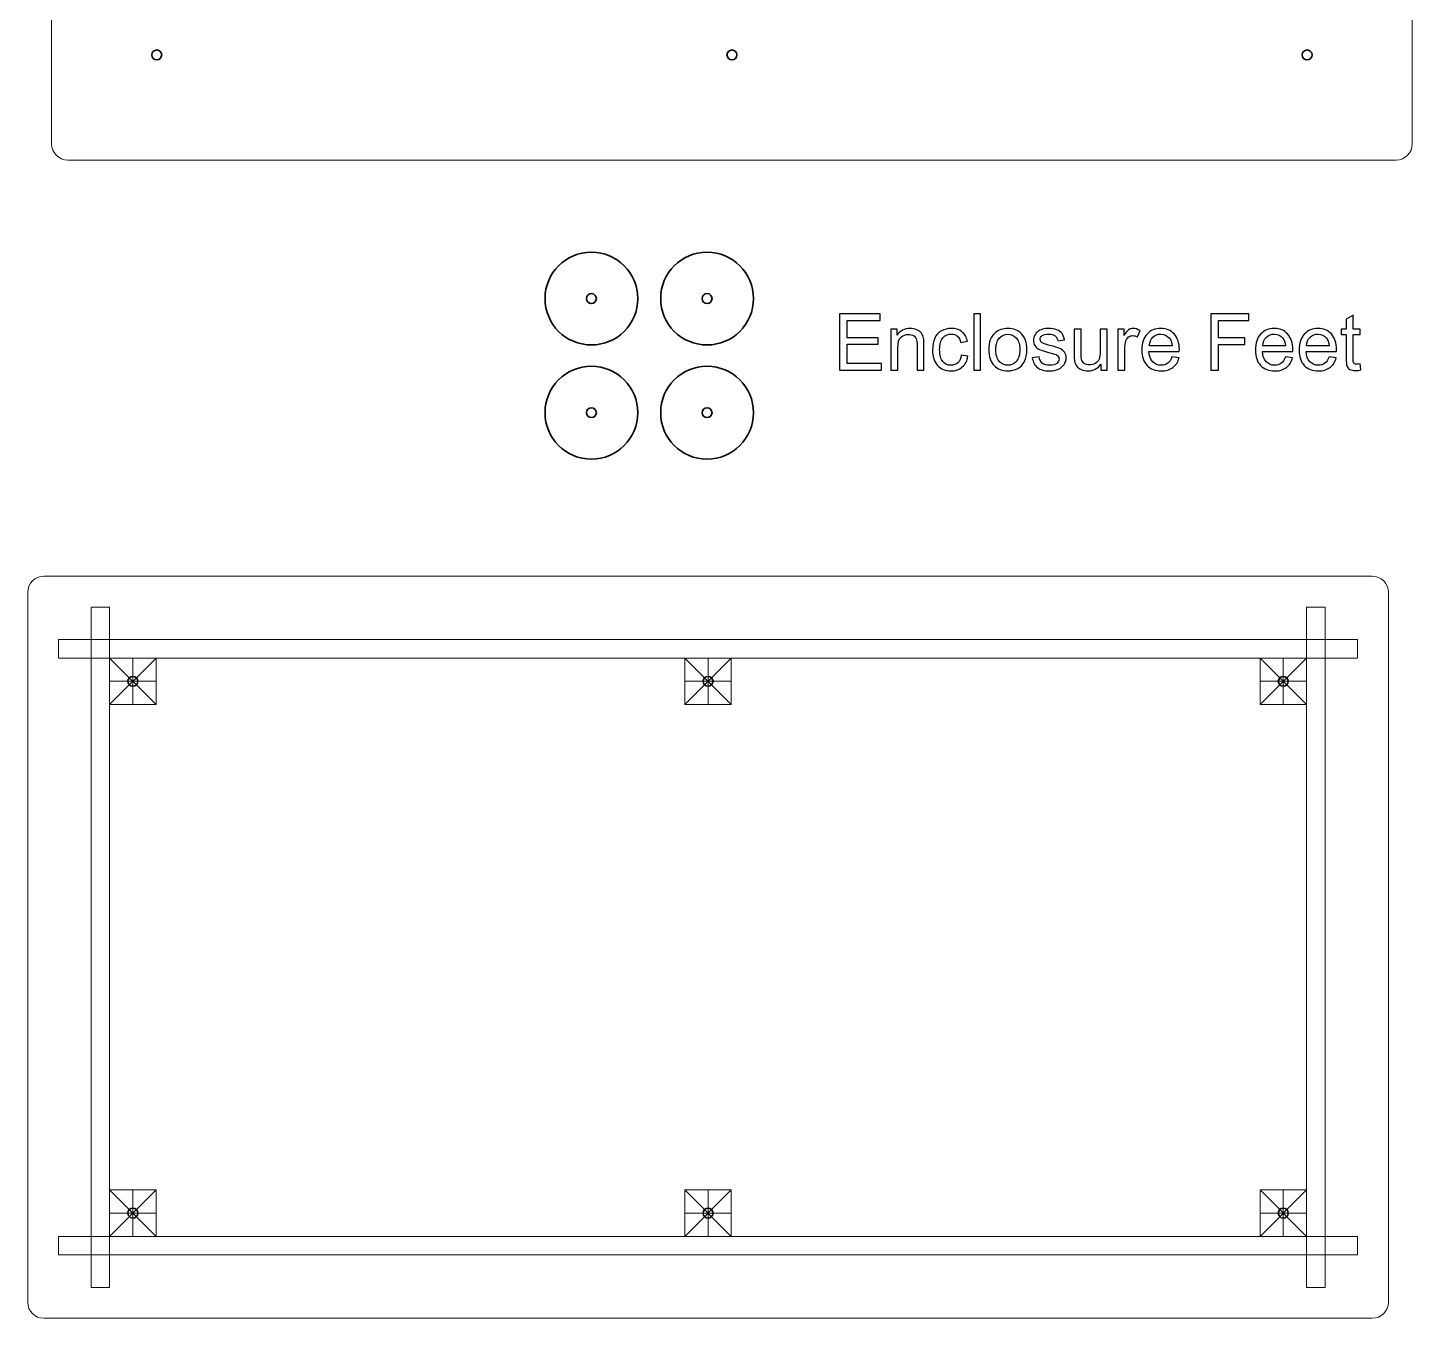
# Model space of a CAD drawing. Header units: millimetres. Extents: x 313 to 2379, y -1899 to 308.
# Drawn here: x 320.8 to 768.5, y -1241.4 to -824.1 of the extents above; entities that cross this region are included whole.
import ezdxf

# ---------------------------------------------------------------- set-up
doc = ezdxf.new("R2010")
doc.units = ezdxf.units.MM
doc.header["$MEASUREMENT"] = 0
doc.layers.add('Layer 1', color=7, linetype='Continuous')

msp = doc.modelspace()

# ---------------------------------------------------------------- linework, layer by layer
at = {"layer": 'Layer 1', "color": 240, "lineweight": 18}
for points in [[(330.8037, -1027.9161), (750.8037, -1027.9161), (750.8037, -1021.9161), (330.8037, -1021.9161), (330.8037, -1027.9161)], [(347.3089, -1042.916), (362.3089, -1042.916), (362.3089, -1027.916), (347.3089, -1027.916), (347.3089, -1042.916)], [(533.3037, -1042.9161), (548.3037, -1042.9161), (548.3037, -1027.9161), (533.3037, -1027.9161), (533.3037, -1042.9161)], [(719.2985, -1042.9161), (734.2985, -1042.9161), (734.2985, -1027.9161), (719.2985, -1027.9161), (719.2985, -1042.9161)], [(347.3089, -1214.9109), (362.3089, -1214.9109), (362.3089, -1199.9109), (347.3089, -1199.9109), (347.3089, -1214.9109)], [(533.3037, -1214.9109), (548.3037, -1214.9109), (548.3037, -1199.9109), (533.3037, -1199.9109), (533.3037, -1214.9109)], [(719.2985, -1214.9109), (734.2985, -1214.9109), (734.2985, -1199.9109), (719.2985, -1199.9109), (719.2985, -1214.9109)], [(330.8037, -1220.9109), (750.8037, -1220.9109), (750.8037, -1214.9109), (330.8037, -1214.9109), (330.8037, -1220.9109)]]:
    msp.add_lwpolyline(points, close=True, dxfattribs=at)
at = {"layer": 'Layer 1', "color": 250, "lineweight": 35}
for centre, major_axis in [((503.0944, -911.6498), (0, 15)), ((540.4864, -911.6498), (0, 15)), ((503.0944, -911.6498), (0, 1.6)), ((540.4864, -911.6498), (0, 1.6)), ((503.0944, -948.5655), (0, 15)), ((540.4864, -948.5655), (0, 15)), ((503.0944, -948.5655), (0, 1.6)), ((540.4864, -948.5655), (0, 1.6))]:
    msp.add_ellipse(centre, major_axis=major_axis, ratio=1, dxfattribs=at)
at = {"layer": 'Layer 1', "color": 250, "lineweight": 9}
for points in [[(333.7454, -626.8598), (333.7454, -626.8598), (763.3108, -626.8598), (763.3108, -626.8598), (766.1804, -626.8598), (768.5281, -629.2075), (768.5281, -632.0771), (768.5281, -632.0771), (768.5281, -861.6425), (768.5281, -861.6425), (768.5281, -864.5121), (766.1804, -866.8598), (763.3108, -866.8598), (763.3108, -866.8598), (333.7454, -866.8598), (333.7454, -866.8598), (330.8758, -866.8598), (328.5281, -864.5121), (328.5281, -861.6425), (328.5281, -861.6425), (328.5281, -632.0771), (328.5281, -632.0771), (328.5281, -629.2075), (330.8758, -626.8598), (333.7454, -626.8598)], [(326.021, -1001.4135), (326.021, -1001.4135), (755.5864, -1001.4135), (755.5864, -1001.4135), (758.456, -1001.4135), (760.8037, -1003.7612), (760.8037, -1006.6308), (760.8037, -1006.6308), (760.8037, -1236.1962), (760.8037, -1236.1962), (760.8037, -1239.0658), (758.456, -1241.4135), (755.5864, -1241.4135), (755.5864, -1241.4135), (326.021, -1241.4135), (326.021, -1241.4135), (323.1514, -1241.4135), (320.8037, -1239.0658), (320.8037, -1236.1962), (320.8037, -1236.1962), (320.8037, -1006.6308), (320.8037, -1006.6308), (320.8037, -1003.7612), (323.1514, -1001.4135), (326.021, -1001.4135)], [(326.021, -1001.4135), (326.021, -1001.4135), (755.5864, -1001.4135), (755.5864, -1001.4135), (758.456, -1001.4135), (760.8037, -1003.7612), (760.8037, -1006.6308), (760.8037, -1006.6308), (760.8037, -1236.1962), (760.8037, -1236.1962), (760.8037, -1239.0658), (758.456, -1241.4135), (755.5864, -1241.4135), (755.5864, -1241.4135), (326.021, -1241.4135), (326.021, -1241.4135), (323.1514, -1241.4135), (320.8037, -1239.0658), (320.8037, -1236.1962), (320.8037, -1236.1962), (320.8037, -1006.6308), (320.8037, -1006.6308), (320.8037, -1003.7612), (323.1514, -1001.4135), (326.021, -1001.4135)]]:
    msp.add_open_spline(points, degree=3, knots=[0, 0, 0, 0, 0.125, 0.125, 0.125, 0.25, 0.25, 0.25, 0.375, 0.375, 0.375, 0.5, 0.5, 0.5, 0.625, 0.625, 0.625, 0.75, 0.75, 0.75, 0.875, 0.875, 0.875, 1, 1, 1, 1], dxfattribs=at)
at = {"layer": 'Layer 1', "lineweight": 35}
for points in [[(364.1333, -832.8572), (364.1333, -831.9735), (363.417, -831.2572), (362.5333, -831.2572), (361.6496, -831.2572), (360.9333, -831.9735), (360.9333, -832.8572), (360.9333, -833.7409), (361.6496, -834.4572), (362.5333, -834.4572), (363.417, -834.4572), (364.1333, -833.7409), (364.1333, -832.8572)], [(550.1281, -832.8572), (550.1281, -831.9735), (549.4118, -831.2572), (548.5281, -831.2572), (547.6444, -831.2572), (546.9281, -831.9735), (546.9281, -832.8572), (546.9281, -833.7409), (547.6444, -834.4572), (548.5281, -834.4572), (549.4118, -834.4572), (550.1281, -833.7409), (550.1281, -832.8572)], [(736.1229, -832.8572), (736.1229, -831.9735), (735.4066, -831.2572), (734.5229, -831.2572), (733.6392, -831.2572), (732.9229, -831.9735), (732.9229, -832.8572), (732.9229, -833.7409), (733.6392, -834.4572), (734.5229, -834.4572), (735.4066, -834.4572), (736.1229, -833.7409), (736.1229, -832.8572)]]:
    msp.add_open_spline(points, degree=3, knots=[0, 0, 0, 0, 0.25, 0.25, 0.25, 0.5, 0.5, 0.5, 0.75, 0.75, 0.75, 1, 1, 1, 1], dxfattribs=at)
at = {"layer": 'Layer 1', "color": 250}
for points, knots in [([(583.3237, -934.7741), (583.3237, -934.7741), (583.3237, -916.5877), (583.3237, -916.5877), (583.3237, -916.5877), (596.4555, -916.5877), (596.4555, -916.5877), (596.4555, -916.5877), (596.4555, -918.7213), (596.4555, -918.7213), (596.4555, -918.7213), (585.7367, -918.7213), (585.7367, -918.7213), (585.7367, -918.7213), (585.7367, -924.3093), (585.7367, -924.3093), (585.7367, -924.3093), (595.7697, -924.3093), (595.7697, -924.3093), (595.7697, -924.3093), (595.7697, -926.4429), (595.7697, -926.4429), (595.7697, -926.4429), (585.7367, -926.4429), (585.7367, -926.4429), (585.7367, -926.4429), (585.7367, -932.6405), (585.7367, -932.6405), (585.7367, -932.6405), (596.8873, -932.6405), (596.8873, -932.6405), (596.8873, -932.6405), (596.8873, -934.7741), (596.8873, -934.7741), (596.8873, -934.7741), (583.3237, -934.7741), (583.3237, -934.7741)], [0, 0, 0, 0, 0.08333333, 0.08333333, 0.08333333, 0.16666667, 0.16666667, 0.16666667, 0.25, 0.25, 0.25, 0.33333333, 0.33333333, 0.33333333, 0.41666667, 0.41666667, 0.41666667, 0.5, 0.5, 0.5, 0.58333333, 0.58333333, 0.58333333, 0.66666667, 0.66666667, 0.66666667, 0.75, 0.75, 0.75, 0.83333333, 0.83333333, 0.83333333, 0.91666667, 0.91666667, 0.91666667, 1, 1, 1, 1]), ([(626.7111, -934.7741), (626.7111, -934.7741), (626.7111, -916.5877), (626.7111, -916.5877), (626.7111, -916.5877), (628.9463, -916.5877), (628.9463, -916.5877), (628.9463, -916.5877), (628.9463, -934.7741), (628.9463, -934.7741), (628.9463, -934.7741), (626.7111, -934.7741), (626.7111, -934.7741)], [0, 0, 0, 0, 0.25, 0.25, 0.25, 0.5, 0.5, 0.5, 0.75, 0.75, 0.75, 1, 1, 1, 1]), ([(703.4063, -934.7741), (703.4063, -934.7741), (703.4063, -916.5877), (703.4063, -916.5877), (703.4063, -916.5877), (715.6745, -916.5877), (715.6745, -916.5877), (715.6745, -916.5877), (715.6745, -918.7213), (715.6745, -918.7213), (715.6745, -918.7213), (705.8193, -918.7213), (705.8193, -918.7213), (705.8193, -918.7213), (705.8193, -924.3855), (705.8193, -924.3855), (705.8193, -924.3855), (714.3537, -924.3855), (714.3537, -924.3855), (714.3537, -924.3855), (714.3537, -926.5191), (714.3537, -926.5191), (714.3537, -926.5191), (705.8193, -926.5191), (705.8193, -926.5191), (705.8193, -926.5191), (705.8193, -934.7741), (705.8193, -934.7741), (705.8193, -934.7741), (703.4063, -934.7741), (703.4063, -934.7741)], [0, 0, 0, 0, 0.1, 0.1, 0.1, 0.2, 0.2, 0.2, 0.3, 0.3, 0.3, 0.4, 0.4, 0.4, 0.5, 0.5, 0.5, 0.6, 0.6, 0.6, 0.7, 0.7, 0.7, 0.8, 0.8, 0.8, 0.9, 0.9, 0.9, 1, 1, 1, 1]), ([(751.6197, -932.7802), (751.6197, -932.7802), (751.9245, -934.7529), (751.9245, -934.7529), (751.298, -934.8842), (750.7349, -934.9519), (750.2439, -934.9519), (749.4353, -934.9519), (748.8088, -934.8249), (748.36, -934.5667), (747.9155, -934.3084), (747.6023, -933.974), (747.4202, -933.5549), (747.2382, -933.1358), (747.1493, -932.2553), (747.1493, -930.9133), (747.1493, -930.9133), (747.1493, -923.3187), (747.1493, -923.3187), (747.1493, -923.3187), (745.4983, -923.3187), (745.4983, -923.3187), (745.4983, -923.3187), (745.4983, -921.5915), (745.4983, -921.5915), (745.4983, -921.5915), (747.1493, -921.5915), (747.1493, -921.5915), (747.1493, -921.5915), (747.1493, -918.3318), (747.1493, -918.3318), (747.1493, -918.3318), (749.3845, -916.9899), (749.3845, -916.9899), (749.3845, -916.9899), (749.3845, -921.5915), (749.3845, -921.5915), (749.3845, -921.5915), (751.6197, -921.5915), (751.6197, -921.5915), (751.6197, -921.5915), (751.6197, -923.3187), (751.6197, -923.3187), (751.6197, -923.3187), (749.3845, -923.3187), (749.3845, -923.3187), (749.3845, -923.3187), (749.3845, -931.0403), (749.3845, -931.0403), (749.3845, -931.6795), (749.4226, -932.0902), (749.503, -932.2722), (749.5792, -932.4542), (749.7062, -932.5982), (749.884, -932.7082), (750.0618, -932.8141), (750.3158, -932.8691), (750.646, -932.8691), (750.8916, -932.8691), (751.2175, -932.8395), (751.6197, -932.7802)], [0, 0, 0, 0, 0.05, 0.05, 0.05, 0.1, 0.1, 0.1, 0.15, 0.15, 0.15, 0.2, 0.2, 0.2, 0.25, 0.25, 0.25, 0.3, 0.3, 0.3, 0.35, 0.35, 0.35, 0.4, 0.4, 0.4, 0.45, 0.45, 0.45, 0.5, 0.5, 0.5, 0.55, 0.55, 0.55, 0.6, 0.6, 0.6, 0.65, 0.65, 0.65, 0.7, 0.7, 0.7, 0.75, 0.75, 0.75, 0.8, 0.8, 0.8, 0.85, 0.85, 0.85, 0.9, 0.9, 0.9, 0.95, 0.95, 0.95, 1, 1, 1, 1]), ([(599.9353, -934.7741), (599.9353, -934.7741), (599.9353, -921.5915), (599.9353, -921.5915), (599.9353, -921.5915), (601.9419, -921.5915), (601.9419, -921.5915), (601.9419, -921.5915), (601.9419, -923.4626), (601.9419, -923.4626), (602.9071, -922.0275), (604.3041, -921.3121), (606.1287, -921.3121), (606.9245, -921.3121), (607.6527, -921.456), (608.3173, -921.7397), (608.9819, -922.0233), (609.4815, -922.4001), (609.8117, -922.8615), (610.1419, -923.3229), (610.3747, -923.8733), (610.5059, -924.5083), (610.5864, -924.9231), (610.6287, -925.647), (610.6287, -926.68), (610.6287, -926.68), (610.6287, -934.7741), (610.6287, -934.7741), (610.6287, -934.7741), (608.3935, -934.7741), (608.3935, -934.7741), (608.3935, -934.7741), (608.3935, -926.7646), (608.3935, -926.7646), (608.3935, -925.8545), (608.3088, -925.1729), (608.1353, -924.7242), (607.9617, -924.2754), (607.6527, -923.9156), (607.2124, -923.6447), (606.7721, -923.378), (606.2514, -923.2425), (605.6588, -923.2425), (604.7105, -923.2425), (603.8935, -923.5431), (603.2034, -924.1484), (602.5134, -924.7496), (602.1705, -925.8968), (602.1705, -927.5817), (602.1705, -927.5817), (602.1705, -934.7741), (602.1705, -934.7741), (602.1705, -934.7741), (599.9353, -934.7741), (599.9353, -934.7741)], [0, 0, 0, 0, 0.05555556, 0.05555556, 0.05555556, 0.11111111, 0.11111111, 0.11111111, 0.16666667, 0.16666667, 0.16666667, 0.22222222, 0.22222222, 0.22222222, 0.27777778, 0.27777778, 0.27777778, 0.33333333, 0.33333333, 0.33333333, 0.38888889, 0.38888889, 0.38888889, 0.44444444, 0.44444444, 0.44444444, 0.5, 0.5, 0.5, 0.55555556, 0.55555556, 0.55555556, 0.61111111, 0.61111111, 0.61111111, 0.66666667, 0.66666667, 0.66666667, 0.72222222, 0.72222222, 0.72222222, 0.77777778, 0.77777778, 0.77777778, 0.83333333, 0.83333333, 0.83333333, 0.88888889, 0.88888889, 0.88888889, 0.94444444, 0.94444444, 0.94444444, 1, 1, 1, 1]), ([(622.6725, -929.9481), (622.6725, -929.9481), (624.8569, -930.2529), (624.8569, -930.2529), (624.6156, -931.7557), (624.006, -932.9284), (623.0196, -933.7793), (622.0333, -934.6302), (620.8183, -935.0535), (619.3832, -935.0535), (617.584, -935.0535), (616.1362, -934.4651), (615.044, -933.2882), (613.9476, -932.1113), (613.4015, -930.4265), (613.4015, -928.2336), (613.4015, -926.8112), (613.6386, -925.5708), (614.1085, -924.504), (614.5784, -923.4415), (615.2938, -922.6414), (616.259, -922.1122), (617.22, -921.5788), (618.2656, -921.3121), (619.4001, -921.3121), (620.8268, -921.3121), (621.9994, -921.6719), (622.9053, -922.3958), (623.8155, -923.1197), (624.3997, -924.1484), (624.6537, -925.4777), (624.6537, -925.4777), (622.4947, -925.8079), (622.4947, -925.8079), (622.2873, -924.9231), (621.9232, -924.2585), (621.394, -923.8098), (620.8691, -923.3653), (620.2341, -923.1409), (619.489, -923.1409), (618.363, -923.1409), (617.4486, -923.5431), (616.7416, -924.3474), (616.0389, -925.156), (615.6875, -926.426), (615.6875, -928.1701), (615.6875, -929.9396), (616.0262, -931.2223), (616.7035, -932.0224), (617.3851, -932.8225), (618.2698, -933.2247), (619.3578, -933.2247), (620.2383, -933.2247), (620.9707, -932.958), (621.5549, -932.4204), (622.1433, -931.887), (622.5159, -931.0615), (622.6725, -929.9481)], [0, 0, 0, 0, 0.05263158, 0.05263158, 0.05263158, 0.10526316, 0.10526316, 0.10526316, 0.15789474, 0.15789474, 0.15789474, 0.21052632, 0.21052632, 0.21052632, 0.26315789, 0.26315789, 0.26315789, 0.31578947, 0.31578947, 0.31578947, 0.36842105, 0.36842105, 0.36842105, 0.42105263, 0.42105263, 0.42105263, 0.47368421, 0.47368421, 0.47368421, 0.52631579, 0.52631579, 0.52631579, 0.57894737, 0.57894737, 0.57894737, 0.63157895, 0.63157895, 0.63157895, 0.68421053, 0.68421053, 0.68421053, 0.73684211, 0.73684211, 0.73684211, 0.78947368, 0.78947368, 0.78947368, 0.84210526, 0.84210526, 0.84210526, 0.89473684, 0.89473684, 0.89473684, 0.94736842, 0.94736842, 0.94736842, 1, 1, 1, 1]), ([(631.5667, -928.1828), (631.5667, -925.7486), (632.244, -923.9452), (633.6029, -922.7726), (634.7332, -921.7989), (636.1175, -921.3121), (637.7474, -921.3121), (639.555, -921.3121), (641.0367, -921.9048), (642.1881, -923.0901), (643.3354, -924.2712), (643.9111, -925.9095), (643.9111, -927.9965), (643.9111, -929.6899), (643.6571, -931.0191), (643.1491, -931.9886), (642.6411, -932.958), (641.9003, -933.7115), (640.9266, -934.2492), (639.9572, -934.7868), (638.8946, -935.0535), (637.7474, -935.0535), (635.9016, -935.0535), (634.4115, -934.4651), (633.2727, -933.284), (632.134, -932.1029), (631.5667, -930.4011), (631.5667, -928.1828)], [0, 0, 0, 0, 0.11111111, 0.11111111, 0.11111111, 0.22222222, 0.22222222, 0.22222222, 0.33333333, 0.33333333, 0.33333333, 0.44444444, 0.44444444, 0.44444444, 0.55555556, 0.55555556, 0.55555556, 0.66666667, 0.66666667, 0.66666667, 0.77777778, 0.77777778, 0.77777778, 0.88888889, 0.88888889, 0.88888889, 1, 1, 1, 1]), ([(645.6425, -930.8371), (645.6425, -930.8371), (647.8523, -930.4815), (647.8523, -930.4815), (647.9751, -931.3663), (648.3222, -932.0436), (648.8895, -932.5177), (649.4567, -932.9876), (650.2526, -933.2247), (651.2686, -933.2247), (652.2973, -933.2247), (653.0593, -933.0173), (653.5588, -932.5982), (654.0541, -932.1833), (654.3039, -931.6922), (654.3039, -931.1292), (654.3039, -930.6254), (654.0795, -930.2275), (653.635, -929.9396), (653.3218, -929.7407), (652.5598, -929.4909), (651.349, -929.1819), (649.715, -928.7712), (648.5847, -928.4156), (647.9497, -928.1151), (647.3189, -927.8103), (646.8405, -927.3954), (646.5146, -926.862), (646.1886, -926.3328), (646.0235, -925.7444), (646.0235, -925.1009), (646.0235, -924.5125), (646.159, -923.9706), (646.4257, -923.4711), (646.6966, -922.9716), (647.0607, -922.5567), (647.5221, -922.2265), (647.8692, -921.9725), (648.3434, -921.7566), (648.9403, -921.5788), (649.5414, -921.401), (650.1806, -921.3121), (650.8664, -921.3121), (651.8994, -921.3121), (652.8053, -921.4603), (653.5842, -921.7608), (654.3674, -922.0572), (654.9431, -922.4636), (655.3157, -922.9716), (655.684, -923.4838), (655.9422, -924.1654), (656.0819, -925.0205), (656.0819, -925.0205), (653.8975, -925.3253), (653.8975, -925.3253), (653.8001, -924.6395), (653.5123, -924.1019), (653.0381, -923.7166), (652.564, -923.3314), (651.8951, -923.1409), (651.0273, -923.1409), (650.0071, -923.1409), (649.2747, -923.3102), (648.8387, -923.6489), (648.4026, -923.9876), (648.1825, -924.3855), (648.1825, -924.8385), (648.1825, -925.1263), (648.2714, -925.3888), (648.4534, -925.6216), (648.6355, -925.8587), (648.9191, -926.0577), (649.3086, -926.2143), (649.5329, -926.299), (650.1849, -926.4895), (651.2771, -926.7858), (652.8519, -927.2049), (653.9525, -927.552), (654.5791, -927.8187), (655.2056, -928.0854), (655.6967, -928.4791), (656.0523, -928.9871), (656.4121, -929.4994), (656.5899, -930.1344), (656.5899, -930.8964), (656.5899, -931.6372), (656.374, -932.3357), (655.938, -932.9919), (655.5019, -933.648), (654.8754, -934.156), (654.0584, -934.5159), (653.2371, -934.8757), (652.31, -935.0535), (651.2771, -935.0535), (649.5668, -935.0535), (648.2587, -934.6979), (647.3612, -933.9909), (646.4638, -933.2797), (645.8923, -932.2299), (645.6425, -930.8371)], [0, 0, 0, 0, 0.03030303, 0.03030303, 0.03030303, 0.06060606, 0.06060606, 0.06060606, 0.09090909, 0.09090909, 0.09090909, 0.12121212, 0.12121212, 0.12121212, 0.15151515, 0.15151515, 0.15151515, 0.18181818, 0.18181818, 0.18181818, 0.21212121, 0.21212121, 0.21212121, 0.24242424, 0.24242424, 0.24242424, 0.27272727, 0.27272727, 0.27272727, 0.3030303, 0.3030303, 0.3030303, 0.33333333, 0.33333333, 0.33333333, 0.36363636, 0.36363636, 0.36363636, 0.39393939, 0.39393939, 0.39393939, 0.42424242, 0.42424242, 0.42424242, 0.45454545, 0.45454545, 0.45454545, 0.48484848, 0.48484848, 0.48484848, 0.51515152, 0.51515152, 0.51515152, 0.54545455, 0.54545455, 0.54545455, 0.57575758, 0.57575758, 0.57575758, 0.60606061, 0.60606061, 0.60606061, 0.63636364, 0.63636364, 0.63636364, 0.66666667, 0.66666667, 0.66666667, 0.6969697, 0.6969697, 0.6969697, 0.72727273, 0.72727273, 0.72727273, 0.75757576, 0.75757576, 0.75757576, 0.78787879, 0.78787879, 0.78787879, 0.81818182, 0.81818182, 0.81818182, 0.84848485, 0.84848485, 0.84848485, 0.87878788, 0.87878788, 0.87878788, 0.90909091, 0.90909091, 0.90909091, 0.93939394, 0.93939394, 0.93939394, 0.96969697, 0.96969697, 0.96969697, 1, 1, 1, 1]), ([(667.8421, -934.7741), (667.8421, -934.7741), (667.8421, -932.8141), (667.8421, -932.8141), (666.8176, -934.3084), (665.4291, -935.0535), (663.6723, -935.0535), (662.8976, -935.0535), (662.1737, -934.9053), (661.5006, -934.609), (660.8275, -934.3084), (660.3279, -933.9359), (660.002, -933.4872), (659.676, -933.0342), (659.4474, -932.4839), (659.3162, -931.8319), (659.2273, -931.3917), (659.1807, -930.6974), (659.1807, -929.7491), (659.1807, -929.7491), (659.1807, -921.5915), (659.1807, -921.5915), (659.1807, -921.5915), (661.4159, -921.5915), (661.4159, -921.5915), (661.4159, -921.5915), (661.4159, -928.8855), (661.4159, -928.8855), (661.4159, -930.0497), (661.4625, -930.8371), (661.5514, -931.2393), (661.6911, -931.8277), (661.9874, -932.2849), (662.4446, -932.6193), (662.8976, -932.9538), (663.4564, -933.1231), (664.1252, -933.1231), (664.7941, -933.1231), (665.4206, -932.9538), (666.0048, -932.6109), (666.589, -932.268), (667.0039, -931.7981), (667.2494, -931.2096), (667.4907, -930.6212), (667.6135, -929.7618), (667.6135, -928.64), (667.6135, -928.64), (667.6135, -921.5915), (667.6135, -921.5915), (667.6135, -921.5915), (669.8487, -921.5915), (669.8487, -921.5915), (669.8487, -921.5915), (669.8487, -934.7741), (669.8487, -934.7741), (669.8487, -934.7741), (667.8421, -934.7741), (667.8421, -934.7741)], [0, 0, 0, 0, 0.05263158, 0.05263158, 0.05263158, 0.10526316, 0.10526316, 0.10526316, 0.15789474, 0.15789474, 0.15789474, 0.21052632, 0.21052632, 0.21052632, 0.26315789, 0.26315789, 0.26315789, 0.31578947, 0.31578947, 0.31578947, 0.36842105, 0.36842105, 0.36842105, 0.42105263, 0.42105263, 0.42105263, 0.47368421, 0.47368421, 0.47368421, 0.52631579, 0.52631579, 0.52631579, 0.57894737, 0.57894737, 0.57894737, 0.63157895, 0.63157895, 0.63157895, 0.68421053, 0.68421053, 0.68421053, 0.73684211, 0.73684211, 0.73684211, 0.78947368, 0.78947368, 0.78947368, 0.84210526, 0.84210526, 0.84210526, 0.89473684, 0.89473684, 0.89473684, 0.94736842, 0.94736842, 0.94736842, 1, 1, 1, 1]), ([(673.3327, -934.7741), (673.3327, -934.7741), (673.3327, -921.5915), (673.3327, -921.5915), (673.3327, -921.5915), (675.3393, -921.5915), (675.3393, -921.5915), (675.3393, -921.5915), (675.3393, -923.6108), (675.3393, -923.6108), (675.8515, -922.6752), (676.3257, -922.0572), (676.7617, -921.7608), (677.1977, -921.4603), (677.6761, -921.3121), (678.1968, -921.3121), (678.9503, -921.3121), (679.7166, -921.5492), (680.4955, -922.0191), (680.4955, -922.0191), (679.6996, -924.0807), (679.6996, -924.0807), (679.1578, -923.7759), (678.6159, -923.6235), (678.074, -923.6235), (677.5872, -923.6235), (677.1512, -923.7717), (676.7659, -924.0638), (676.3807, -924.3559), (676.1055, -924.7623), (675.9404, -925.283), (675.6907, -926.0746), (675.5679, -926.9424), (675.5679, -927.8865), (675.5679, -927.8865), (675.5679, -934.7741), (675.5679, -934.7741), (675.5679, -934.7741), (673.3327, -934.7741), (673.3327, -934.7741)], [0, 0, 0, 0, 0.07692308, 0.07692308, 0.07692308, 0.15384615, 0.15384615, 0.15384615, 0.23076923, 0.23076923, 0.23076923, 0.30769231, 0.30769231, 0.30769231, 0.38461538, 0.38461538, 0.38461538, 0.46153846, 0.46153846, 0.46153846, 0.53846154, 0.53846154, 0.53846154, 0.61538462, 0.61538462, 0.61538462, 0.69230769, 0.69230769, 0.69230769, 0.76923077, 0.76923077, 0.76923077, 0.84615385, 0.84615385, 0.84615385, 0.92307692, 0.92307692, 0.92307692, 1, 1, 1, 1]), ([(690.8079, -930.5069), (690.8079, -930.5069), (693.1193, -930.8117), (693.1193, -930.8117), (692.7595, -932.1537), (692.0864, -933.1993), (691.1042, -933.9401), (690.1221, -934.681), (688.869, -935.0535), (687.3408, -935.0535), (685.4189, -935.0535), (683.8949, -934.4608), (682.7688, -933.2755), (681.6427, -932.0944), (681.0797, -930.4307), (681.0797, -928.2929), (681.0797, -926.0831), (681.647, -924.3643), (682.7857, -923.1451), (683.9245, -921.9217), (685.4019, -921.3121), (687.218, -921.3121), (688.9749, -921.3121), (690.41, -921.909), (691.5233, -923.107), (692.6367, -924.3051), (693.1955, -925.9899), (693.1955, -928.1616), (693.1955, -928.2929), (693.1913, -928.4918), (693.1828, -928.7543), (693.1828, -928.7543), (683.3657, -928.7543), (683.3657, -928.7543), (683.4504, -930.1979), (683.8568, -931.307), (684.5934, -932.0732), (685.3257, -932.8395), (686.2444, -933.2247), (687.3408, -933.2247), (688.1578, -933.2247), (688.8563, -933.0088), (689.4321, -932.577), (690.012, -932.1452), (690.4692, -931.4552), (690.8079, -930.5069)], [0, 0, 0, 0, 0.06666667, 0.06666667, 0.06666667, 0.13333333, 0.13333333, 0.13333333, 0.2, 0.2, 0.2, 0.26666667, 0.26666667, 0.26666667, 0.33333333, 0.33333333, 0.33333333, 0.4, 0.4, 0.4, 0.46666667, 0.46666667, 0.46666667, 0.53333333, 0.53333333, 0.53333333, 0.6, 0.6, 0.6, 0.66666667, 0.66666667, 0.66666667, 0.73333333, 0.73333333, 0.73333333, 0.8, 0.8, 0.8, 0.86666667, 0.86666667, 0.86666667, 0.93333333, 0.93333333, 0.93333333, 1, 1, 1, 1]), ([(727.5067, -930.5069), (727.5067, -930.5069), (729.8181, -930.8117), (729.8181, -930.8117), (729.4583, -932.1537), (728.7852, -933.1993), (727.803, -933.9401), (726.8209, -934.681), (725.5678, -935.0535), (724.0396, -935.0535), (722.1177, -935.0535), (720.5937, -934.4608), (719.4676, -933.2755), (718.3415, -932.0944), (717.7785, -930.4307), (717.7785, -928.2929), (717.7785, -926.0831), (718.3458, -924.3643), (719.4845, -923.1451), (720.6233, -921.9217), (722.1007, -921.3121), (723.9168, -921.3121), (725.6737, -921.3121), (727.1088, -921.909), (728.2221, -923.107), (729.3355, -924.3051), (729.8943, -925.9899), (729.8943, -928.1616), (729.8943, -928.2929), (729.8901, -928.4918), (729.8816, -928.7543), (729.8816, -928.7543), (720.0645, -928.7543), (720.0645, -928.7543), (720.1492, -930.1979), (720.5556, -931.307), (721.2922, -932.0732), (722.0245, -932.8395), (722.9432, -933.2247), (724.0396, -933.2247), (724.8566, -933.2247), (725.5551, -933.0088), (726.1309, -932.577), (726.7108, -932.1452), (727.168, -931.4552), (727.5067, -930.5069)], [0, 0, 0, 0, 0.06666667, 0.06666667, 0.06666667, 0.13333333, 0.13333333, 0.13333333, 0.2, 0.2, 0.2, 0.26666667, 0.26666667, 0.26666667, 0.33333333, 0.33333333, 0.33333333, 0.4, 0.4, 0.4, 0.46666667, 0.46666667, 0.46666667, 0.53333333, 0.53333333, 0.53333333, 0.6, 0.6, 0.6, 0.66666667, 0.66666667, 0.66666667, 0.73333333, 0.73333333, 0.73333333, 0.8, 0.8, 0.8, 0.86666667, 0.86666667, 0.86666667, 0.93333333, 0.93333333, 0.93333333, 1, 1, 1, 1]), ([(741.6333, -930.5069), (741.6333, -930.5069), (743.9447, -930.8117), (743.9447, -930.8117), (743.5849, -932.1537), (742.9118, -933.1993), (741.9296, -933.9401), (740.9475, -934.681), (739.6944, -935.0535), (738.1662, -935.0535), (736.2443, -935.0535), (734.7203, -934.4608), (733.5942, -933.2755), (732.4681, -932.0944), (731.9051, -930.4307), (731.9051, -928.2929), (731.9051, -926.0831), (732.4724, -924.3643), (733.6111, -923.1451), (734.7499, -921.9217), (736.2273, -921.3121), (738.0434, -921.3121), (739.8003, -921.3121), (741.2354, -921.909), (742.3487, -923.107), (743.4621, -924.3051), (744.0209, -925.9899), (744.0209, -928.1616), (744.0209, -928.2929), (744.0167, -928.4918), (744.0082, -928.7543), (744.0082, -928.7543), (734.1911, -928.7543), (734.1911, -928.7543), (734.2758, -930.1979), (734.6822, -931.307), (735.4188, -932.0732), (736.1511, -932.8395), (737.0698, -933.2247), (738.1662, -933.2247), (738.9832, -933.2247), (739.6817, -933.0088), (740.2575, -932.577), (740.8374, -932.1452), (741.2946, -931.4552), (741.6333, -930.5069)], [0, 0, 0, 0, 0.06666667, 0.06666667, 0.06666667, 0.13333333, 0.13333333, 0.13333333, 0.2, 0.2, 0.2, 0.26666667, 0.26666667, 0.26666667, 0.33333333, 0.33333333, 0.33333333, 0.4, 0.4, 0.4, 0.46666667, 0.46666667, 0.46666667, 0.53333333, 0.53333333, 0.53333333, 0.6, 0.6, 0.6, 0.66666667, 0.66666667, 0.66666667, 0.73333333, 0.73333333, 0.73333333, 0.8, 0.8, 0.8, 0.86666667, 0.86666667, 0.86666667, 0.93333333, 0.93333333, 0.93333333, 1, 1, 1, 1]), ([(633.8527, -928.187), (633.8527, -929.8719), (634.221, -931.1334), (634.9576, -931.9674), (635.6984, -932.8056), (636.6255, -933.2247), (637.7474, -933.2247), (638.8565, -933.2247), (639.7794, -932.8056), (640.5202, -931.9632), (641.2568, -931.1207), (641.6251, -929.838), (641.6251, -928.1151), (641.6251, -926.4895), (641.2526, -925.2576), (640.5117, -924.4236), (639.7709, -923.5854), (638.848, -923.1663), (637.7474, -923.1663), (636.6255, -923.1663), (635.6984, -923.5812), (634.9576, -924.4151), (634.221, -925.2491), (633.8527, -926.5064), (633.8527, -928.187)], [0, 0, 0, 0, 0.125, 0.125, 0.125, 0.25, 0.25, 0.25, 0.375, 0.375, 0.375, 0.5, 0.5, 0.5, 0.625, 0.625, 0.625, 0.75, 0.75, 0.75, 0.875, 0.875, 0.875, 1, 1, 1, 1]), ([(683.4927, -926.9255), (683.4927, -926.9255), (690.8333, -926.9255), (690.8333, -926.9255), (690.7359, -925.8164), (690.4523, -924.9866), (689.9909, -924.4321), (689.2839, -923.5727), (688.361, -923.1409), (687.2307, -923.1409), (686.2063, -923.1409), (685.3469, -923.4838), (684.6484, -924.1696), (683.9541, -924.8554), (683.5689, -925.774), (683.4927, -926.9255)], [0, 0, 0, 0, 0.2, 0.2, 0.2, 0.4, 0.4, 0.4, 0.6, 0.6, 0.6, 0.8, 0.8, 0.8, 1, 1, 1, 1]), ([(720.1915, -926.9255), (720.1915, -926.9255), (727.5321, -926.9255), (727.5321, -926.9255), (727.4347, -925.8164), (727.1511, -924.9866), (726.6897, -924.4321), (725.9827, -923.5727), (725.0598, -923.1409), (723.9295, -923.1409), (722.9051, -923.1409), (722.0457, -923.4838), (721.3472, -924.1696), (720.6529, -924.8554), (720.2677, -925.774), (720.1915, -926.9255)], [0, 0, 0, 0, 0.2, 0.2, 0.2, 0.4, 0.4, 0.4, 0.6, 0.6, 0.6, 0.8, 0.8, 0.8, 1, 1, 1, 1]), ([(734.3181, -926.9255), (734.3181, -926.9255), (741.6587, -926.9255), (741.6587, -926.9255), (741.5613, -925.8164), (741.2777, -924.9866), (740.8163, -924.4321), (740.1093, -923.5727), (739.1864, -923.1409), (738.0561, -923.1409), (737.0317, -923.1409), (736.1723, -923.4838), (735.4738, -924.1696), (734.7795, -924.8554), (734.3943, -925.774), (734.3181, -926.9255)], [0, 0, 0, 0, 0.2, 0.2, 0.2, 0.4, 0.4, 0.4, 0.6, 0.6, 0.6, 0.8, 0.8, 0.8, 1, 1, 1, 1])]:
    msp.add_open_spline(points, degree=3, knots=knots, dxfattribs=at)
at = {"layer": 'Layer 1', "color": 240, "lineweight": 18}
for points in [[(347.3089, -1231.4135), (347.3089, -1231.4135), (347.3089, -1011.4135), (347.3089, -1011.4135), (347.3089, -1011.4135), (341.3089, -1011.4135), (341.3089, -1011.4135), (341.3089, -1011.4135), (341.3089, -1231.4135), (341.3089, -1231.4135), (341.3089, -1231.4135), (347.3089, -1231.4135), (347.3089, -1231.4135)], [(734.2985, -1011.4135), (734.2985, -1011.4135), (734.2985, -1231.4135), (734.2985, -1231.4135), (734.2985, -1231.4135), (740.2985, -1231.4135), (740.2985, -1231.4135), (740.2985, -1231.4135), (740.2985, -1011.4135), (740.2985, -1011.4135), (740.2985, -1011.4135), (734.2985, -1011.4135), (734.2985, -1011.4135)]]:
    msp.add_open_spline(points, degree=3, knots=[0, 0, 0, 0, 0.25, 0.25, 0.25, 0.5, 0.5, 0.5, 0.75, 0.75, 0.75, 1, 1, 1, 1], dxfattribs=at)
for points in [[(347.3089, -1027.916), (347.3089, -1027.916), (362.3089, -1042.916), (362.3089, -1042.916)], [(347.3089, -1042.916), (347.3089, -1042.916), (362.3089, -1027.916), (362.3089, -1027.916)], [(354.8089, -1042.916), (354.8089, -1042.916), (354.8089, -1027.916), (354.8089, -1027.916)], [(533.3037, -1027.9161), (533.3037, -1027.9161), (548.3037, -1042.9161), (548.3037, -1042.9161)], [(533.3037, -1042.9161), (533.3037, -1042.9161), (548.3037, -1027.9161), (548.3037, -1027.9161)], [(540.8037, -1042.9161), (540.8037, -1042.9161), (540.8037, -1027.9161), (540.8037, -1027.9161)], [(719.2985, -1027.9161), (719.2985, -1027.9161), (734.2985, -1042.9161), (734.2985, -1042.9161)], [(719.2985, -1042.9161), (719.2985, -1042.9161), (734.2985, -1027.9161), (734.2985, -1027.9161)], [(726.7985, -1042.9161), (726.7985, -1042.9161), (726.7985, -1027.9161), (726.7985, -1027.9161)], [(347.3089, -1035.416), (347.3089, -1035.416), (362.3089, -1035.416), (362.3089, -1035.416)], [(533.3037, -1035.4161), (533.3037, -1035.4161), (548.3037, -1035.4161), (548.3037, -1035.4161)], [(719.2985, -1035.4161), (719.2985, -1035.4161), (734.2985, -1035.4161), (734.2985, -1035.4161)], [(347.3089, -1199.9109), (347.3089, -1199.9109), (362.3089, -1214.9109), (362.3089, -1214.9109)], [(347.3089, -1214.9109), (347.3089, -1214.9109), (362.3089, -1199.9109), (362.3089, -1199.9109)], [(354.8089, -1214.9109), (354.8089, -1214.9109), (354.8089, -1199.9109), (354.8089, -1199.9109)], [(533.3037, -1199.9109), (533.3037, -1199.9109), (548.3037, -1214.9109), (548.3037, -1214.9109)], [(533.3037, -1214.9109), (533.3037, -1214.9109), (548.3037, -1199.9109), (548.3037, -1199.9109)], [(540.8037, -1214.9109), (540.8037, -1214.9109), (540.8037, -1199.9109), (540.8037, -1199.9109)], [(719.2985, -1199.9109), (719.2985, -1199.9109), (734.2985, -1214.9109), (734.2985, -1214.9109)], [(719.2985, -1214.9109), (719.2985, -1214.9109), (734.2985, -1199.9109), (734.2985, -1199.9109)], [(726.7985, -1214.9109), (726.7985, -1214.9109), (726.7985, -1199.9109), (726.7985, -1199.9109)], [(347.3089, -1207.4109), (347.3089, -1207.4109), (362.3089, -1207.4109), (362.3089, -1207.4109)], [(533.3037, -1207.4109), (533.3037, -1207.4109), (548.3037, -1207.4109), (548.3037, -1207.4109)], [(719.2985, -1207.4109), (719.2985, -1207.4109), (734.2985, -1207.4109), (734.2985, -1207.4109)]]:
    msp.add_open_spline(points, degree=3, dxfattribs=at)
at = {"layer": 'Layer 1', "color": 240, "lineweight": 35}
for points in [[(356.4089, -1035.416), (356.4089, -1034.5323), (355.6926, -1033.816), (354.8089, -1033.816), (353.9252, -1033.816), (353.2089, -1034.5323), (353.2089, -1035.416), (353.2089, -1036.2997), (353.9252, -1037.016), (354.8089, -1037.016), (355.6926, -1037.016), (356.4089, -1036.2997), (356.4089, -1035.416)], [(542.4037, -1035.4161), (542.4037, -1034.5324), (541.6874, -1033.8161), (540.8037, -1033.8161), (539.92, -1033.8161), (539.2037, -1034.5324), (539.2037, -1035.4161), (539.2037, -1036.2998), (539.92, -1037.0161), (540.8037, -1037.0161), (541.6874, -1037.0161), (542.4037, -1036.2998), (542.4037, -1035.4161)], [(728.3985, -1035.4161), (728.3985, -1034.5324), (727.6822, -1033.8161), (726.7985, -1033.8161), (725.9148, -1033.8161), (725.1985, -1034.5324), (725.1985, -1035.4161), (725.1985, -1036.2998), (725.9148, -1037.0161), (726.7985, -1037.0161), (727.6822, -1037.0161), (728.3985, -1036.2998), (728.3985, -1035.4161)], [(356.4089, -1207.4109), (356.4089, -1206.5272), (355.6926, -1205.8109), (354.8089, -1205.8109), (353.9252, -1205.8109), (353.2089, -1206.5272), (353.2089, -1207.4109), (353.2089, -1208.2946), (353.9252, -1209.0109), (354.8089, -1209.0109), (355.6926, -1209.0109), (356.4089, -1208.2946), (356.4089, -1207.4109)], [(542.4037, -1207.4109), (542.4037, -1206.5272), (541.6874, -1205.8109), (540.8037, -1205.8109), (539.92, -1205.8109), (539.2037, -1206.5272), (539.2037, -1207.4109), (539.2037, -1208.2946), (539.92, -1209.0109), (540.8037, -1209.0109), (541.6874, -1209.0109), (542.4037, -1208.2946), (542.4037, -1207.4109)], [(728.3985, -1207.4109), (728.3985, -1206.5272), (727.6822, -1205.8109), (726.7985, -1205.8109), (725.9148, -1205.8109), (725.1985, -1206.5272), (725.1985, -1207.4109), (725.1985, -1208.2946), (725.9148, -1209.0109), (726.7985, -1209.0109), (727.6822, -1209.0109), (728.3985, -1208.2946), (728.3985, -1207.4109)]]:
    msp.add_open_spline(points, degree=3, knots=[0, 0, 0, 0, 0.25, 0.25, 0.25, 0.5, 0.5, 0.5, 0.75, 0.75, 0.75, 1, 1, 1, 1], dxfattribs=at)

doc.saveas('drawing.dxf')
